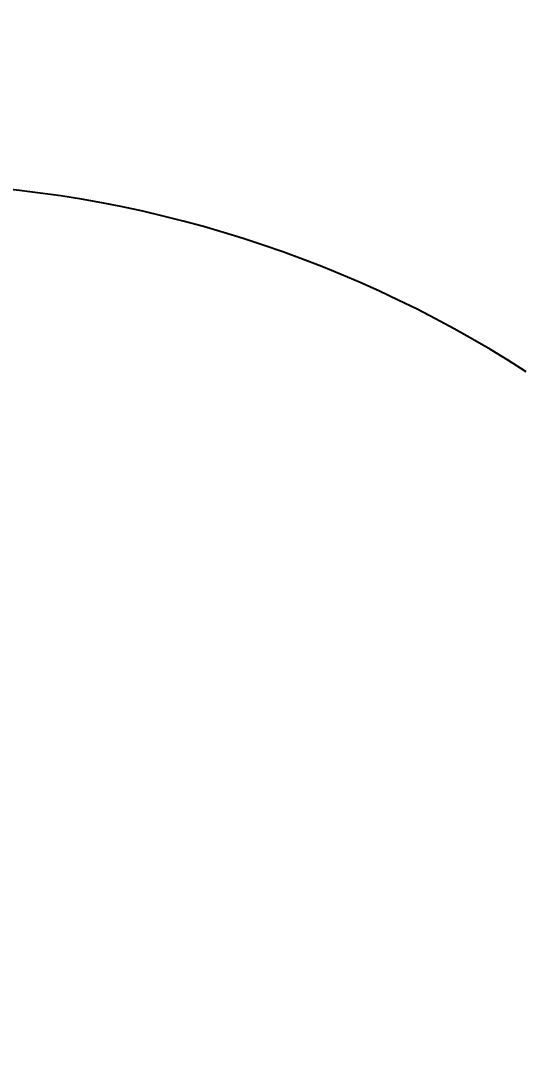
# Model space of a CAD drawing. Header units: millimetres. Extents: x 1044 to 1544, y -1743 to -1389.
# Drawn here: x 1289.5 to 1313.9, y -1557.3 to -1507.1 of the extents above; entities that cross this region are included whole.
import ezdxf

# ---------------------------------------------------------------- set-up
doc = ezdxf.new("R2010")
doc.units = ezdxf.units.MM
doc.layers.add('21', color=7, linetype='Continuous', true_color=0xffffff)
doc.layers.add('dim', color=82, linetype='Continuous', lineweight=9)
doc.styles.add('Capful-A', font='')
doc.styles.get('Capful-A').set_extended_font_data('Microsoft YaHei')
doc.dimstyles.new('Capful-A-1.5', dxfattribs={"dimscale": 1.5, "dimtxt": 2.5, "dimasz": 2.5, "dimexe": 1.5, "dimexo": 1, "dimgap": 1.5, "dimtad": 0, "dimdsep": 46, "dimtxsty": 'Capful-A', "dimcen": 0, "dimclrt": 2, "dimazin": 2, "dimtfac": 1, "dimtmove": 0, "dimatfit": 3, "dimfxl": 0, "dimtolj": 1, "dimtzin": 0, "dimarcsym": 0})

# ---------------------------------------------------------------- blocks, each defined once
blk = doc.blocks.new('*D258')
at = {"layer": 'Defpoints', "color": 0, "transparency": 16777216}
for p in [(1348.631, -1492.037), (1257.828, -1508.817), (1348.631, -1572.317)]:
    blk.add_point(p, dxfattribs=at)
at = {"layer": 'dim', "color": 0, "lineweight": -2, "transparency": 16777216}
for p, q in [((1257.828, -1508.067), (1257.828, -1491.288)), ((1348.631, -1571.567), (1348.631, -1491.288)), ((1260.828, -1492.037), (1297.761, -1492.037)), ((1345.631, -1492.037), (1308.697, -1492.037))]:
    blk.add_line(p, q, dxfattribs=at)
at = {"layer": 'dim', "color": 0, "transparency": 16777216}
for points in [[(1260.828, -1491.537), (1260.828, -1492.537), (1257.828, -1492.037)], [(1345.631, -1491.537), (1345.631, -1492.537), (1348.631, -1492.037)]]:
    blk.add_solid(points, dxfattribs=at)
at = {"layer": 'dim', "color": 2, "transparency": 16777216, "insert": (1303.229, -1492.037), "char_height": 3.75, "attachment_point": 5, "style": 'Capful-A', "bg_fill": 3, "box_fill_scale": 1.1, "bg_fill_color": 256, "bg_fill_true_color": 13158600, "bg_fill_transparency": 0}
blk.add_mtext('\\A1;90.8', dxfattribs=at)

msp = doc.modelspace()

# ---------------------------------------------------------------- linework, layer by layer
at = {"layer": '21', "color": 7, "linetype": 'Continuous'}
msp.add_arc((1282.828, -1572.317), 57.386, 57.23074, 89.50263, dxfattribs=at)

# ---------------------------------------------------------------- next in the draw order: dimensions: what is measured, and where the dimension line sits
at = {"layer": 'dim'}
dim = msp.add_linear_dim(base=(1348.631, -1492.037), p1=(1257.828, -1508.817), p2=(1348.631, -1572.317), dimstyle='Capful-A-1.5', override={"dimasz": 2, "dimexe": 0.49975, "dimexo": 0.49975, "dimgap": 0.49975}, dxfattribs=at)
dim.commit()
dim.dimension.update_dxf_attribs({"geometry": '*D258', "text_midpoint": (1303.229, -1492.037)})

doc.saveas('drawing.dxf')
